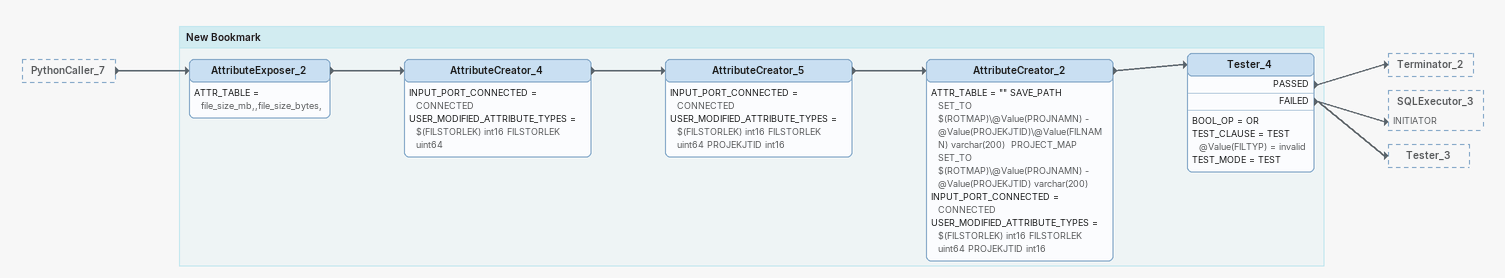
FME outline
PythonCaller_7 [outside]
    -> AttributeExposer_2

Bookmark: New Bookmark
AttributeExposer_2
    ATTR_TABLE = file_size_mb,,file_size_bytes,
    -> AttributeCreator_4
AttributeCreator_4
    INPUT_PORT_CONNECTED = CONNECTED
    USER_MODIFIED_ATTRIBUTE_TYPES = $(FILSTORLEK) int16 FILSTORLEK uint64
    -> AttributeCreator_5
AttributeCreator_5
    INPUT_PORT_CONNECTED = CONNECTED
    USER_MODIFIED_ATTRIBUTE_TYPES = $(FILSTORLEK) int16 FILSTORLEK uint64 PROJEKJTID int16
    -> AttributeCreator_2
AttributeCreator_2
    ATTR_TABLE = "" SAVE_PATH SET_TO $(ROTMAP)\@Value(PROJNAMN) - @Value(PROJEKJTID)\@Value(FILNAMN) varchar(200)  PROJECT_MAP SET_TO $(ROTMAP)\@Value(PROJNAMN) - @Value(PROJEKJTID) varchar(200)
    INPUT_PORT_CONNECTED = CONNECTED
    USER_MODIFIED_ATTRIBUTE_TYPES = $(FILSTORLEK) int16 FILSTORLEK uint64 PROJEKJTID int16
    -> Tester_4
Tester_4
    BOOL_OP = OR
    TEST_CLAUSE = TEST @Value(FILTYP) = invalid
    TEST_MODE = TEST
    PASSED -> Terminator_2
    FAILED -> SQLExecutor_3 [INITIATOR]
    FAILED -> Tester_3
